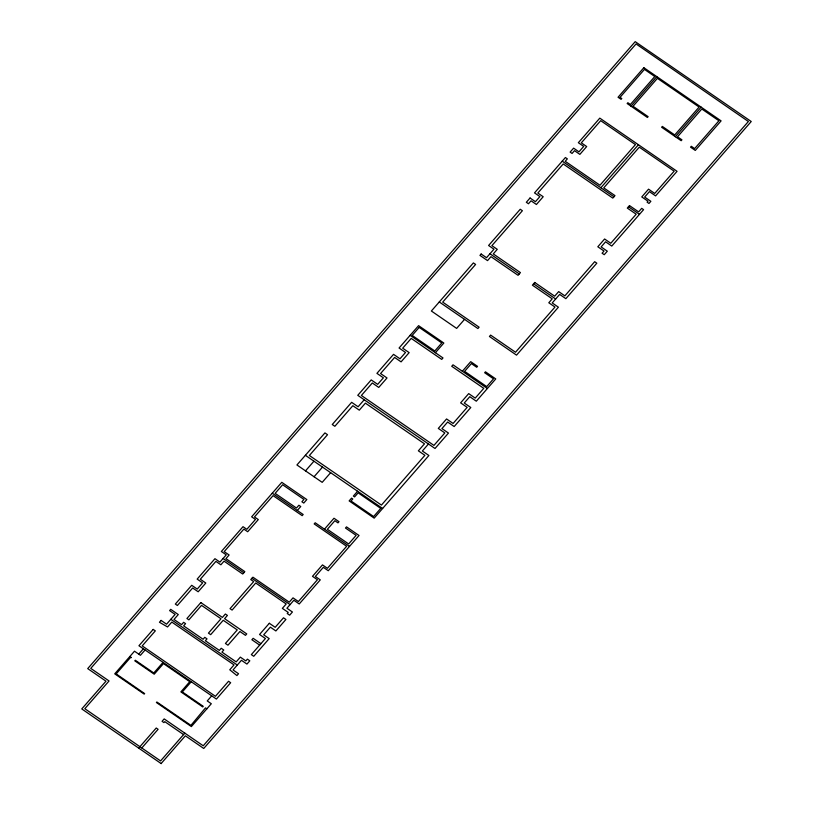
<?xml version="1.0" encoding="UTF-8"?>
<svg xmlns="http://www.w3.org/2000/svg" width="833" height="833" viewBox="0 0 833 833"><rect width="100%" height="100%" fill="white"/><g stroke="black" fill="none" stroke-linecap="round" stroke-linejoin="round"><path stroke-width="1.25" d="M138.736 654.124L143.359 648.824M145.077 650L140.444 655.3L134.488 651.198L114.725 673.835L144.182 694.108L144.64 693.587L116.172 673.907L130.292 657.726L131.375 657.539L129.865 656.498M364.219 399.757L358.096 406.764L351.641 402.318L332.263 424.518L334.856 426.298L352.838 405.713L359.294 410.159L365.406 403.151L424.486 443.812L418.364 450.82L424.892 455.318L381.431 505.09L309.376 455.484L327.525 434.701L324.932 432.91L296.933 464.97L322.194 482.349L330.639 472.686M305.503 470.864L313.937 461.201M630.987 106.166L656.8 76.615M314.072 476.757L322.506 467.094M163.049 662.37L153.793 672.97L135.3 660.246L134.79 660.829L154.22 674.199L163.476 663.599L189.768 681.696L180.886 691.879L202.742 706.925L203.252 706.342L182.333 691.942L191.215 681.769M297.298 510.473L300.744 506.526L298.88 505.246L296.444 508.026L275.129 493.355L282.637 484.754L303.951 499.436L301.91 501.778L303.774 503.059L306.825 499.561L281.783 482.317L251.639 516.814L255.45 519.448L246.839 529.309L243.017 526.685L221.359 551.488L226.253 554.861L219.922 562.108L214.956 558.693L197.15 579.112L202.638 582.892L197.234 589.077L191.725 585.297L175.326 604.071L177.387 605.487L192.673 587.983L198.181 591.774L205.803 583.027L200.305 579.247L215.903 561.38L220.87 564.795L224.035 561.171L242.705 574.02L244.808 571.605L225.941 558.61L229.106 554.986L224.202 551.623L243.871 529.101L247.682 531.735L258.303 519.573L254.482 516.949L273.089 495.635L302.171 515.658L303.17 514.502L272.256 493.23M435.399 352.713L443.843 343.05L418.582 325.661L399.069 348.017L405.525 352.463L399.996 358.784L393.54 354.348L376.933 373.361L383.388 377.807L377.672 384.346L371.216 379.91L357.763 395.321L435.013 448.487L448.466 433.077L441.938 428.589L447.654 422.039L454.183 426.538L470.791 407.514L464.252 403.026L469.781 396.695L476.309 401.194L495.76 378.921L485.441 371.82L484.65 372.726L493.511 378.817L486.722 386.595L464.606 371.362L471.384 363.594L476.715 367.259L477.507 366.353L470.718 361.678L462.346 371.268M464.543 319.351L456.64 328.4L431.379 311.011L473.383 262.916L475.601 264.436L442.698 302.119L479.11 327.171L477.903 328.546L439.283 301.962M600.853 187.758L638.432 144.723M324.464 529.163L333.991 518.251L338.989 521.697L337.969 522.864L334.856 520.719L327.369 529.299L348.642 543.939L356.128 535.359L345.487 528.039L346.507 526.873L359.033 535.494L328.264 570.72L323.329 567.325L315.343 576.467L320.278 579.872L299.234 603.967L293.862 600.27L286.916 608.225L292.414 612.005L289.655 615.181L287.239 613.515L288.208 612.401L282.356 608.371L286.198 603.967L255.741 582.996L232.095 610.079L230.043 608.663L253.68 581.58L250.754 579.56L252.94 577.196L289.228 602.176L293.018 597.855L298.391 601.551L317.425 579.737L312.49 576.342L322.486 564.899L327.421 568.304L346.653 546.271L314.187 523.926L315.186 522.78L349.506 546.406M357.576 491.241L353.359 496.072L354.587 496.916L358.148 492.844L380.733 508.39L373.621 516.533L351.037 500.987L352.796 498.967L351.568 498.124L349.142 500.904L374.184 518.136L428.891 455.495L422.362 450.997L428.474 443.989M138.684 748.096L156.229 728.011L158.103 729.302L141.839 747.94M675.344 136.706L701.157 107.145M211.686 695.857L207.25 700.938L211.311 703.739L191.361 726.584L156.406 702.521L156.854 702L190.924 725.356L205.501 707.883L206.865 708.831M184.843 733.134L160.582 760.925L84.831 708.696L109.05 680.957L90.766 668.378L636.068 43.93L748.388 121.503L203.231 745.785L164.174 718.91L162.081 721.316L163.955 722.607L164.788 721.659L183.572 734.591M161.133 763.549L185.353 735.81L203.741 748.471L751.231 121.514L635.204 41.65L87.715 668.607L105.989 681.186L81.769 708.925L161.227 763.622M562.233 161.165L613.952 196.775M628.467 206.761L639.484 214.341M489.96 253.773L519.271 273.942M533.589 283.793L555.653 298.985M410.148 335.335L442.989 357.94L441.719 359.398L411.231 338.406L402.693 348.184L409.149 352.619L401.079 361.866L394.623 357.43L380.566 373.528L387.012 377.963L378.755 387.428L372.299 382.982L361.387 395.477L433.931 445.405L444.832 432.921L438.304 428.422L446.571 418.957L453.1 423.456L467.157 407.358L460.628 402.86L468.698 393.613L475.237 398.112L483.765 388.345L451.725 366.281L452.996 364.823L487.388 388.501M305.378 455.307L382.628 508.474M223.088 558.485L243.809 572.75M251.858 578.289L290.082 604.602M260.916 643.659L253.149 638.317L251.889 639.754L259.657 645.106M170.838 619.304L237.29 665.046M153.199 629.415L138.944 645.742L216.403 699.064L230.658 682.727L228.544 681.269L215.424 696.294L142.204 645.887L155.323 630.873L153.199 629.415M161.071 620.408L159.457 622.251L167.548 626.957L171.806 622.074L234.031 664.901L229.762 669.784L236.916 675.573L238.53 673.72L233.032 669.94L241.455 660.288L246.953 664.078L249.796 660.808L247.391 659.153L245.839 660.923L240.341 657.133L236.187 661.891L221.942 652.093L223.765 650.011L221.234 648.261L219.36 650.406L205.355 640.764L207.011 638.869L204.772 637.328L203.096 639.255L183.635 625.864L185.561 623.657L183.614 622.313L181.573 624.656L174.003 619.45L178.283 614.546L170.723 609.34L169.62 610.62L175.117 614.4L166.569 624.188L161.071 620.408M481.151 254.013L479.954 255.387L487.544 260.614L490.981 256.668L518.074 275.317L520.427 272.61L493.271 253.919L497.27 249.338L491.897 245.641L522.385 210.728L520.24 209.26L488.596 245.496L493.959 249.192L486.524 257.709L481.151 254.013M530.059 198.004L526.331 202.284L528.466 203.762L531.048 200.805L536.421 204.502L543.199 196.734L537.837 193.037L563.212 163.966L612.796 198.098L614.973 195.609L603.748 187.883L639.296 147.181L674.157 171.181L654.728 193.433L648.543 189.174L641.774 196.932L647.959 201.19L647.095 202.169L648.98 203.46L650.854 201.315L644.669 197.057L649.407 191.632L655.592 195.89L677.052 171.317L599.802 118.14L578.341 142.714L583.714 146.41L578.977 151.845L573.604 148.149L570.136 152.116L572.063 153.449L574.489 150.679L579.862 154.376L586.692 146.546L581.319 142.849L600.697 120.67L635.444 144.598L599.968 185.228L565.211 161.3L567.346 158.864L565.409 157.531L534.526 192.892L539.899 196.588L535.432 201.701L530.059 198.004M643.847 67.702L618.044 97.253L621.074 99.335L621.772 98.544L620.033 97.346L644.45 69.389L654.8 76.521L630.394 104.479L627.853 102.73L627.155 103.531L647.408 117.463L648.116 116.651L633.028 106.26L657.404 78.344L699.116 107.051L674.74 134.977L662.329 126.429L661.621 127.251L681.165 140.704L681.925 139.829L677.521 136.799L701.803 108.988L718.931 120.775L694.649 148.586L691.307 146.296L690.547 147.16L695.295 150.429L721.097 120.879L643.847 67.702M419.186 327.39L412.179 335.418L434.795 350.985L441.802 342.957L419.186 327.39M200.847 602.582L186.936 618.503L188.883 619.846L201.524 605.372L220.984 618.763L208.437 633.132L210.676 634.663L223.244 620.273L237.249 629.915L225.431 643.461L227.961 645.2L239.914 631.518L245.496 635.35L246.755 633.913L224.598 618.659L227.419 615.431L225.358 614.015L222.39 617.42L200.847 602.582M534.744 282.47L532.391 285.167L552.237 298.828L548.801 302.775L554.986 307.033L515.512 352.234L490.627 335.105L489.429 336.48L516.533 355.139L558.402 307.19L552.217 302.931L559.651 294.413L565.846 298.672L596.824 263.186L594.679 261.708L564.857 295.861L558.672 291.602L554.674 296.184L534.744 282.47M629.488 205.595L627.311 208.094L636.183 214.196L610.797 243.257L604.602 238.998L597.823 246.776L604.008 251.035L602.092 253.222L604.237 254.7L607.309 251.181L601.124 246.922L605.591 241.809L611.776 246.068L643.576 209.645L641.702 208.354L638.619 211.884L629.488 205.595M269.33 623.282L259.552 634.486L265.415 638.515L251.337 654.634L253.753 656.289L269.184 638.609L263.686 634.829L270.371 627.166L275.879 630.956L285.917 619.46L283.501 617.794L275.192 627.311L269.33 623.282"/></g></svg>
